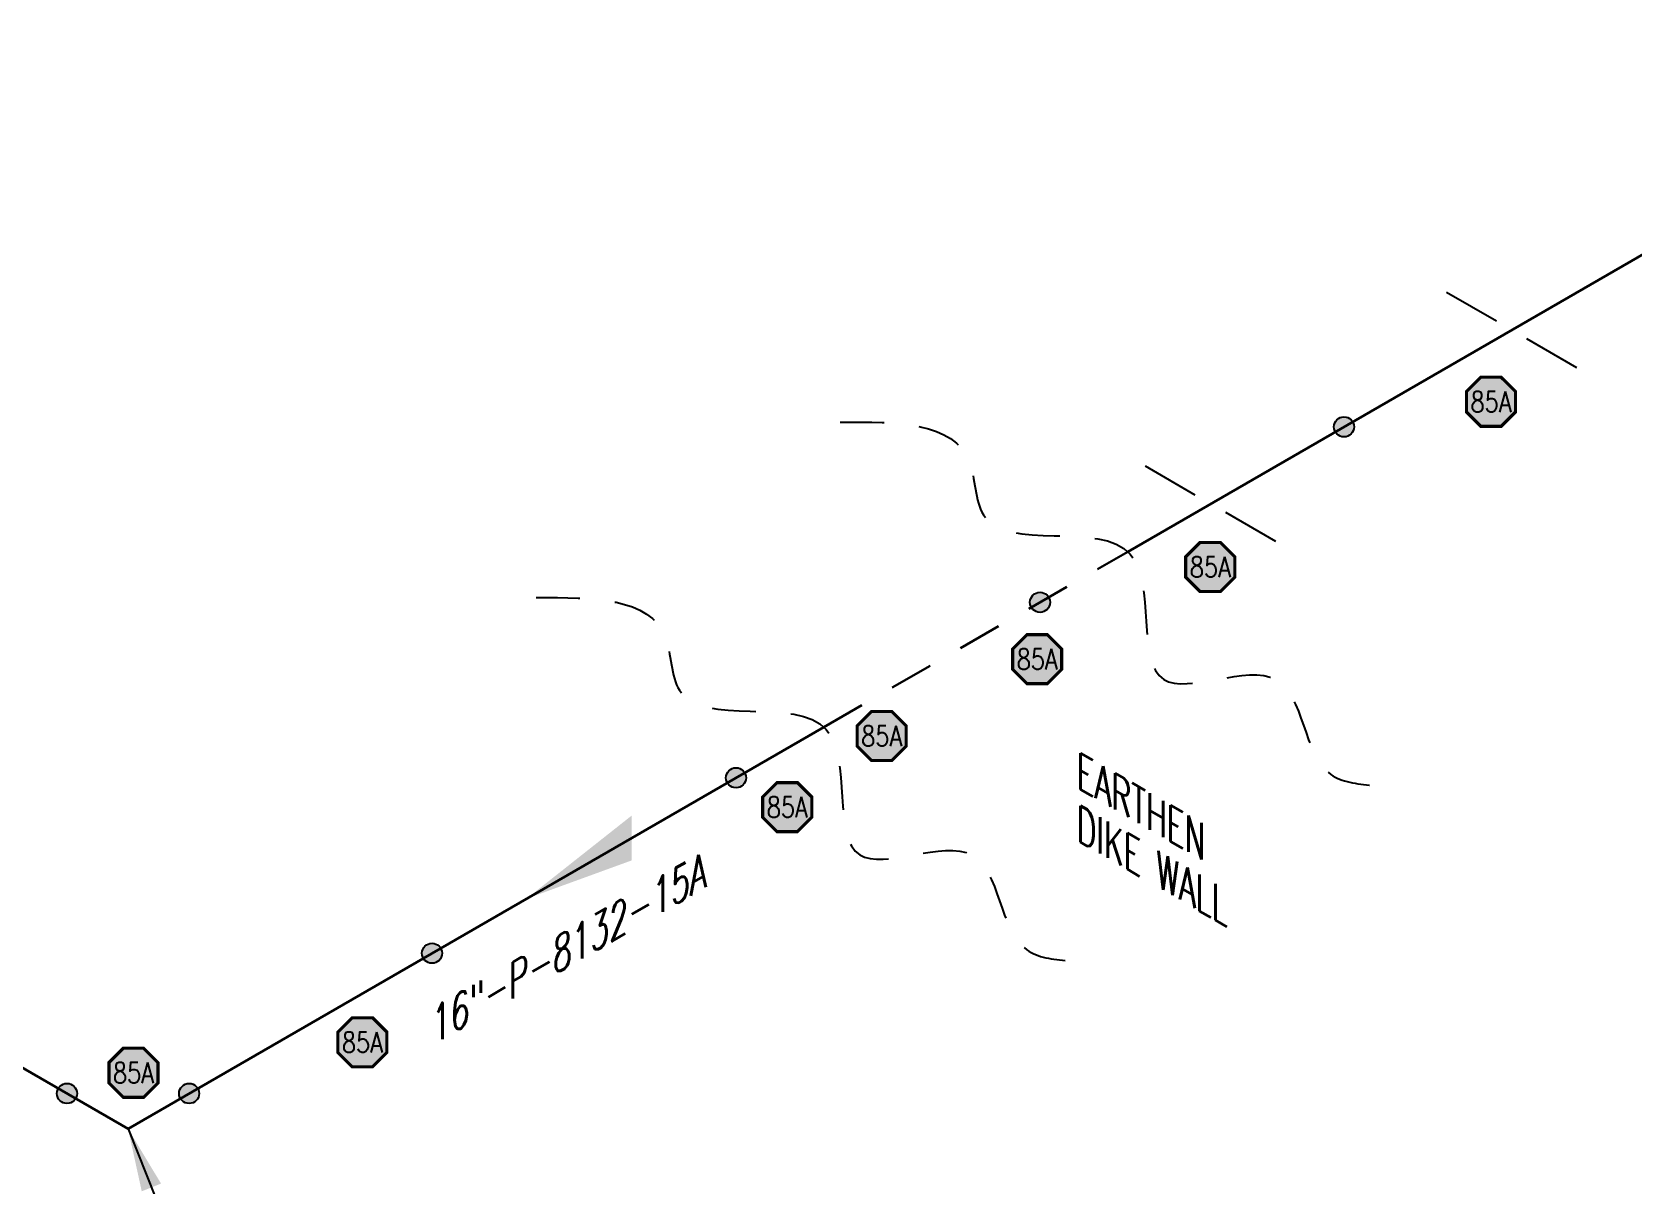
# Model space of a CAD drawing. Header units: inches. Extents: x 0 to 17.2, y 0 to 11.2.
# Drawn here: x 8.557 to 13.118, y 2.942 to 6.228 of the extents above; entities that cross this region are included whole.
import ezdxf
from ezdxf.enums import TextEntityAlignment as Align

# ---------------------------------------------------------------- set-up
doc = ezdxf.new("R2010")
doc.units = ezdxf.units.IN
doc.header["$MEASUREMENT"] = 0
doc.linetypes.add('HIDDEN2', pattern=[0.1875, 0.125, -0.0625])
for name, color, linetype in [('FITTINGS', 4, 'Continuous'), ('FLOW', 1, 'Continuous'), ('PART_PCML', 7, 'Continuous'), ('PART_SelectedCML_UT', 132, 'Continuous'), ('PIPE-ANNO', 150, 'HIDDEN2'), ('TEXT', 7, 'Continuous'), ('WELD POINTS', 41, 'Continuous')]:
    doc.layers.add(name, color=color, linetype=linetype)
doc.layers.add('PIPE', color=7, linetype='Continuous', lineweight=30)
doc.styles.add('PART_Standard', font='romans', dxfattribs={"width": 0.8, "height": 0.09})
doc.styles.add('SIMPLEX', font='ROMANS')
doc.styles.get("Standard").update_dxf_attribs({"font": 'arial.ttf'})
doc.dimstyles.get("Standard").update_dxf_attribs({"dimtxt": 0.18, "dimasz": 0.18, "dimexe": 0.18, "dimexo": 0.0625, "dimgap": 0.09, "dimtad": 0, "dimtih": 1, "dimtoh": 1, "dimdec": 4, "dimzin": 0, "dimdsep": 46, "dimtxsty": 'Standard', "dimcen": 0.09, "dimadec": 0, "dimazin": 0, "dimtfac": 1, "dimtdec": 4, "dimtofl": 0, "dimtmove": 0, "dimatfit": 3, "dimfxl": 1, "dimtolj": 1, "dimtzin": 0, "dimarcsym": 0})

# ---------------------------------------------------------------- blocks, each defined once
blk = doc.blocks.new('2_ELBOW_WELD_30')
at = {"linetype": 'ByBlock', "lineweight": -2}
h = blk.add_hatch(color=0, dxfattribs=at)
edge = h.paths.add_edge_path()
edge.add_arc((0.174, 0.1004), 0.0286, 0, 360)
h = blk.add_hatch(color=0, dxfattribs=at)
edge = h.paths.add_edge_path()
edge.add_arc((0, -0.2009), 0.0286, 0, 360)
at = {"color": 0, "linetype": 'ByBlock', "lineweight": -2}
for centre in [(0.174, 0.1004), (0, -0.2009)]:
    blk.add_circle(centre, 0.0286, dxfattribs=at)
blk = doc.blocks.new('2_WELD_SINGLE_00')
at = {"linetype": 'ByBlock', "lineweight": -2}
h = blk.add_hatch(color=0, dxfattribs=at)
edge = h.paths.add_edge_path()
edge.add_arc((0, 0), 0.0286, 0, 360)
at = {"color": 0, "linetype": 'ByBlock', "lineweight": -2}
blk.add_circle((0, 0), 0.0286, dxfattribs=at)
blk = doc.blocks.new('4_SUPPORT_I-BEAM_30')
at = {"color": 0, "linetype": 'ByBlock', "lineweight": -2}
for p, q in [((-0.0435, 0.0251), (-0.1857, 0.1072)), ((0.1857, -0.1072), (0.0435, -0.0251))]:
    blk.add_line(p, q, dxfattribs=at)
blk = doc.blocks.new('1_Text_330')
at = {"layer": 'TEXT', "style": 'PART_Standard', "oblique": 330, "width": 0.8}
blk.add_attdef('3/4"', (0, 0), '', height=0.09, rotation=330, dxfattribs=at)
blk = doc.blocks.new('1_ARROW_FLOW_30')
at = {"color": 0, "linetype": 'ByBlock'}
blk.add_solid([(-0.15, -0.1505), (0.15, 0.0866), (-0.15, -0.0227)], dxfattribs=at)
blk = doc.blocks.new('1_Text_30')
at = {"layer": 'TEXT', "style": 'PART_Standard', "oblique": 30, "width": 0.8}
blk.add_attdef('TEXT', (0, 0), '', height=0.09, rotation=30, dxfattribs=at)
blk = doc.blocks.new('PART_PCML')
blk.add_hatch(color=0).paths.add_polyline_path([(-0.0699, -0.029), (-0.029, -0.0699), (0.029, -0.0699), (0.0699, -0.029), (0.0699, 0.029), (0.029, 0.0699), (-0.029, 0.0699), (-0.0699, 0.029)])
at = {"color": 7, "const_width": 0.009}
blk.add_lwpolyline([(-0.0699, 0.029), (-0.029, 0.0699), (0.029, 0.0699), (0.0699, 0.029), (0.0699, -0.029), (0.029, -0.0699), (-0.029, -0.0699), (-0.0699, -0.029), (-0.0699, 0.029), (-0.029, 0.0699)], dxfattribs=at)
at = {"color": 18, "true_color": 0x000000}
blk.add_lwpolyline([(-0.029, 0.0699), (-0.0699, 0.029), (-0.0699, -0.029), (-0.029, -0.0699), (0.029, -0.0699), (0.0699, -0.029), (0.0699, 0.029), (0.029, 0.0699)], close=True, dxfattribs=at)
at = {"color": 7, "true_color": 0xffffff, "style": 'SIMPLEX', "width": 0.8, "flags": 1}
for tag, p in [('CIRCUIT', (-0.0939, 0.0889)), ('DM', (-0.0527, -0.1332)), ('TYPE', (-0.0749, -0.2043))]:
    blk.add_attdef(tag, p, '', height=0.0586, dxfattribs=at)
at = {"color": 7, "true_color": 0xffffff, "style": 'SIMPLEX', "width": 0.8}
blk.add_attdef('DMDISP', text='', height=0.0586, dxfattribs=at).set_placement((0, 0), align=Align.MIDDLE_CENTER)

msp = doc.modelspace()

# ---------------------------------------------------------------- linework, layer by layer
at = {"layer": 'PIPE'}
for p, q in [((3.4182, 6.2276), (8.8309, 3.1026)), ((11.6789, 4.7469), (14.027, 6.1026)), ((8.8309, 3.1026), (10.8129, 4.2469))]:
    msp.add_line(p, q, dxfattribs=at)
at = {"layer": 'PIPE', "linetype": 'HIDDEN2'}
msp.add_line((10.8129, 4.2469), (11.6789, 4.7469), dxfattribs=at)
at = {"layer": 'PIPE-ANNO'}
for points in [[(10.8596, 5.1162), (11.2272, 5.0031), (11.2677, 4.852), (11.6857, 4.74), (11.7814, 4.3826), (12.1012, 4.3826), (12.2572, 4.1123), (12.3752, 4.0807)], [(9.9935, 4.6162), (10.3612, 4.5031), (10.4016, 4.352), (10.8196, 4.24), (10.9154, 3.8826), (11.2352, 3.8826), (11.3912, 3.6123), (11.5092, 3.5807)]]:
    msp.add_spline(points, degree=3, dxfattribs=at)

# ---------------------------------------------------------------- block references
at = {"layer": 'FITTINGS'}
for p in [(12.7727, 5.3784), (11.9149, 4.8832)]:
    msp.add_blockref('4_SUPPORT_I-BEAM_30', p, dxfattribs=at)
at = {"layer": 'FLOW', "xscale": -1, "yscale": -1}
msp.add_blockref('1_ARROW_FLOW_30', (10.1158, 3.8445), dxfattribs=at)
at = {"layer": 'PART_PCML', "color": 13}
for p in [(12.7137, 5.174), (11.914, 4.7032), (11.4209, 4.4405), (10.9778, 4.2217), (10.7088, 4.019), (9.4985, 3.3489), (8.8464, 3.2621)]:
    msp.add_blockref('PART_PCML', p, dxfattribs=at).add_auto_attribs({'DMDISP': '85A'})
at = {"layer": 'TEXT'}
for name, p, values in [('1_Text_330', (11.5337, 4.0751), {'3/4"': 'EARTHEN'}), ('1_Text_330', (11.5337, 3.9251), {'3/4"': 'DIKE WALL'}), ('1_Text_30', (9.6971, 3.3408), {'TEXT': '16"-P-8132-15A'})]:
    msp.add_blockref(name, p, dxfattribs=at).add_auto_attribs(values)
at = {"layer": 'WELD POINTS'}
for p in [(12.295, 5.1026), (11.429, 4.6026), (10.5629, 4.1026), (9.6969, 3.6026)]:
    msp.add_blockref('2_WELD_SINGLE_00', p, dxfattribs=at)
at = {"layer": 'WELD POINTS', "rotation": 120}
msp.add_blockref('2_ELBOW_WELD_30', (8.8309, 3.1026), dxfattribs=at)

# ---------------------------------------------------------------- leaders
at = {"layer": 'PART_SelectedCML_UT'}
msp.add_leader([(8.8309, 3.1026), (9.0371, 2.5843)], dimstyle='Standard', dxfattribs=at)

doc.saveas('drawing.dxf')
